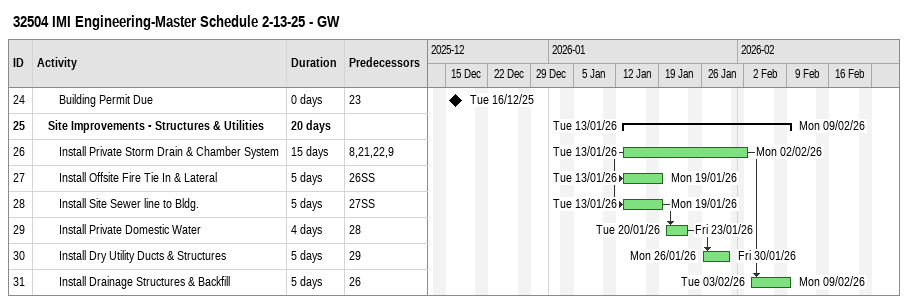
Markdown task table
32504 IMI Engineering-Master Schedule 2-13-25 - GW

| ID | Level | Task | Duration | Start | Finish | Predecessors |
|---|---|---|---|---|---|---|
| 24 | 3 | Building Permit Due | 0d | 2025-12-16 | 2025-12-16 | 23 |
| 25 | 2 | **Site Improvements - Structures & Utilities** | 20d | 2026-01-13 | 2026-02-09 |  |
| 26 | 3 | Install Private Storm Drain & Chamber System | 15d | 2026-01-13 | 2026-02-02 | 8, 21, 22, 9 |
| 27 | 3 | Install Offsite Fire Tie In & Lateral | 5d | 2026-01-13 | 2026-01-19 | 26SS |
| 28 | 3 | Install Site Sewer line to Bldg. | 5d | 2026-01-13 | 2026-01-19 | 27SS |
| 29 | 3 | Install Private Domestic Water | 4d | 2026-01-20 | 2026-01-23 | 28 |
| 30 | 3 | Install Dry Utility Ducts & Structures | 5d | 2026-01-26 | 2026-01-30 | 29 |
| 31 | 3 | Install Drainage Structures & Backfill | 5d | 2026-02-03 | 2026-02-09 | 26 |
